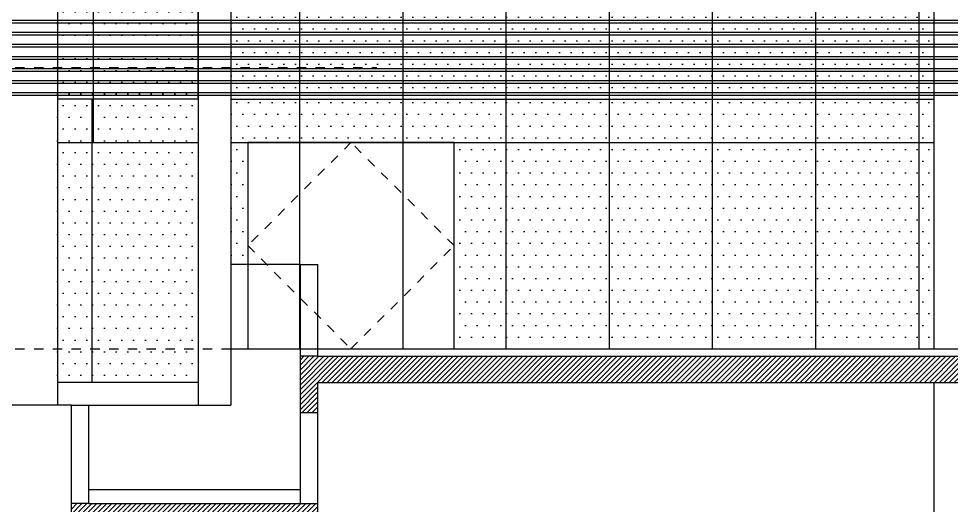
# Model space of a CAD drawing. Extents: x 185 to 567, y -69 to 170.
# Drawn here: x 304.06 to 314, y -50 to -44.82 of the extents above; entities that cross this region are included whole.
import ezdxf

# ---------------------------------------------------------------- set-up
doc = ezdxf.new("R2010")
doc.units = 0
doc.header["$LTSCALE"] = 0.25
doc.header["$MEASUREMENT"] = 0
for name, pattern in [('DASHED', [0.75, 0.5, -0.25]), ('HIDDEN', [9.525, 6.35, -3.175]), ('LEVELS 2$0$DOT2', [0.125, 0, -0.125])]:
    doc.linetypes.add(name, pattern=pattern)
for name, color, linetype in [('20-SYMBOLS', 2, 'CONTINUOUS'), ('A-ELV', 2, 'CONTINUOUS'), ('A-ELV 5', 51, 'CONTINUOUS'), ('A-ELV0', 1, 'CONTINUOUS'), ('A-SEC', 11, 'CONTINUOUS'), ('A-SECHAT', 8, 'CONTINUOUS'), ('A-SECLAS', 94, 'CONTINUOUS'), ('A-WIN', 3, 'CONTINUOUS'), ('A-WIN HAT', 125, 'CONTINUOUS'), ('A-WLSEC', 7, 'CONTINUOUS'), ('ELEV', 140, 'CONTINUOUS'), ('LEVELS 2$0$A-HATCH', 112, 'CONTINUOUS')]:
    doc.layers.add(name, color=color, linetype=linetype)

# ---------------------------------------------------------------- blocks, each defined once
blk = doc.blocks.new('LEVELS 2')
at = {"layer": 'LEVELS 2$0$A-HATCH', "linetype": 'LEVELS 2$0$DOT2', "ltscale": 2}
for p, q in [((189.3891, 16.672, 0), (204.6446, 16.672, 0)), ((189.3891, 13.672, 0), (204.6446, 13.672, 0))]:
    blk.add_line(p, q, dxfattribs=at)
blk = doc.blocks.new('g-d')
at = {"layer": '20-SYMBOLS', "color": 8, "linetype": 'HIDDEN', "ltscale": 0.05}
blk.add_lwpolyline([(0, 2.2), (-1.1, 1.1), (0, 0), (1.1, 1.1)], close=True, dxfattribs=at)
at = {"layer": 'ELEV'}
blk.add_lwpolyline([(1.1, 0), (1.1, 2.2), (-1.1, 2.2), (-1.1, 0)], dxfattribs=at)

msp = doc.modelspace()

# ---------------------------------------------------------------- hatches: boundary and pattern name
at = {"layer": 'A-SECHAT'}
h = msp.add_hatch(dxfattribs=at)
h.set_pattern_fill('ANSI31', color=256, scale=0.3, style=0)
h.set_pattern_definition([(45, (304.620327, -55.135556), (-0.026516504, 0.026516504), [])])
h.paths.add_polyline_path([(343.9115, -48.4156), (343.6615, -48.4156), (324.2421, -48.4156), (324.2421, -48.6956), (343.6615, -48.6956), (343.6615, -49.6656), (343.9115, -49.6656), (343.9115, -49.2856), (346.9115, -49.2856), (346.9115, -49.6656), (347.1615, -49.6656), (347.1615, -49.0656), (346.9115, -49.0656), (343.9115, -49.0656)])
h.paths.add_polyline_path([(347.1615, -51.5656), (346.9115, -51.5656), (343.9115, -51.5656), (343.6615, -51.5656), (324.2421, -51.5656), (324.2421, -51.8456), (346.9115, -51.8456), (346.9115, -54.9356), (324.2421, -54.9356), (324.2421, -55.1856), (325.828, -55.1856), (325.8905, -55.3573), (326.0155, -55.0138), (326.078, -55.1856), (347.1615, -55.1856)])
h.paths.add_polyline_path([(324.2421, -48.4156), (311.1189, -48.4156), (311.0694, -48.6956), (324.2421, -48.6956)])
h.paths.add_polyline_path([(324.2421, -51.5656), (310.5619, -51.5656), (310.5123, -51.8456), (324.2421, -51.8456)])
h.paths.add_polyline_path([(324.2421, -54.9356), (309.9659, -54.9356), (309.9306, -55.1856), (324.2421, -55.1856)])
h.paths.add_polyline_path([(310.5619, -51.5656), (307.2483, -51.5656), (307.0606, -51.5656), (304.808, -51.5656), (304.6203, -51.5656), (304.6203, -55.1856), (309.9306, -55.1856), (309.9659, -54.9356), (304.808, -54.9356), (304.808, -51.8456), (310.5123, -51.8456)])
h.paths.add_polyline_path([(307.2483, -49.9856), (307.0606, -49.9856), (304.808, -49.9856), (304.6203, -49.9856), (304.6203, -50.5856), (304.808, -50.5856), (304.808, -50.2056), (307.0606, -50.2056), (307.0606, -50.5856), (307.2483, -50.5856)])
h.paths.add_polyline_path([(311.1189, -48.4156), (307.2483, -48.4156), (307.0606, -48.4156), (307.0606, -49.0156), (307.2483, -49.0156), (307.2483, -48.6956), (311.0694, -48.6956)])
at = {"layer": 'A-WIN HAT'}
h = msp.add_hatch(dxfattribs=at)
h.set_pattern_fill('DOTS', color=256, scale=2, style=0)
h.set_pattern_definition([(0, (304.4715, -74.11709), (0.0625, 0.125), [0, -0.125])])
h.paths.add_polyline_path([(305.9715, -42.6357), (304.4715, -42.6357), (304.4715, -48.6956), (305.9715, -48.6956)])
h = msp.add_hatch(dxfattribs=at)
h.set_pattern_fill('DOTS', color=256, scale=2, style=0)
h.set_pattern_definition([(0, (306.3215, -45.67557), (0.0625, 0.125), [0, -0.125])])
h.paths.add_polyline_path([(313.8115, -42.6357), (306.3215, -42.6357), (306.3215, -45.6756), (313.8115, -45.6756)])
h = msp.add_hatch(dxfattribs=at)
h.set_pattern_fill('DOTS', color=256, scale=2, style=0)
h.set_pattern_definition([(0, (306.3215, -48.33556), (0.0625, 0.125), [0, -0.125])])
h.paths.add_polyline_path([(313.8115, -46.1357), (313.6515, -46.1357), (313.6515, -48.3356), (313.8115, -48.3356)])
h.paths.add_polyline_path([(313.8115, -45.6756), (313.6515, -45.6756), (313.6515, -46.1357), (313.8115, -46.1357)])
h.paths.add_polyline_path([(313.6515, -45.6756), (312.5515, -45.6756), (312.5515, -46.1357), (313.6515, -46.1357)])
h.paths.add_polyline_path([(313.6515, -46.1357), (312.5515, -46.1357), (312.5515, -48.3356), (313.6515, -48.3356)])
h.paths.add_polyline_path([(312.5515, -45.6756), (311.4515, -45.6756), (311.4515, -46.1357), (312.5515, -46.1357)])
h.paths.add_polyline_path([(312.5515, -46.1357), (311.4515, -46.1357), (311.4515, -48.3356), (312.5515, -48.3356)])
h.paths.add_polyline_path([(311.4515, -45.6756), (310.3515, -45.6756), (310.3515, -46.1357), (311.4515, -46.1357)])
h.paths.add_polyline_path([(311.4515, -46.1357), (310.3515, -46.1357), (310.3515, -48.3356), (311.4515, -48.3356)])
h.paths.add_polyline_path([(310.3515, -45.6756), (309.2515, -45.6756), (309.2515, -46.1357), (310.3515, -46.1357)])
h.paths.add_polyline_path([(310.3515, -46.1357), (309.2515, -46.1357), (309.2515, -48.3356), (310.3515, -48.3356)])
h.paths.add_polyline_path([(309.2515, -46.1357), (308.7004, -46.1357), (308.7004, -48.3356), (309.2515, -48.3356)])
h.paths.add_polyline_path([(309.2515, -45.6756), (308.1515, -45.6756), (308.1515, -46.1356), (308.7004, -46.1356), (309.2515, -46.1356)])
h.paths.add_polyline_path([(308.1515, -45.6756), (307.0515, -45.6756), (307.0515, -46.1356), (308.1515, -46.1356)])
h.paths.add_polyline_path([(307.0515, -45.6756), (306.3215, -45.6756), (306.3215, -46.1357), (306.5004, -46.1357), (306.5004, -46.1356), (307.0515, -46.1356)])
h.paths.add_polyline_path([(306.5004, -46.1357), (306.3215, -46.1357), (306.3215, -47.4356), (306.5004, -47.4356)])

# ---------------------------------------------------------------- linework, layer by layer
at = {"layer": 'A-ELV'}
for p, q in [((327.2515, -44.8357, -0.0001), (299.3, -44.8357, -0.0001)), ((327.2515, -44.8642, -0.0001), (299.3, -44.8642, -0.0001)), ((327.2515, -44.9642, -0.0001), (299.3, -44.9642, -0.0001)), ((327.2515, -44.9928, -0.0001), (299.3, -44.9928, -0.0001)), ((327.2515, -45.0928, -0.0001), (299.3, -45.0928, -0.0001)), ((327.2515, -45.1214, -0.0001), (299.3, -45.1214, -0.0001)), ((327.2515, -45.2214, -0.0001), (299.3, -45.2214, -0.0001)), ((327.2515, -45.2499, -0.0001), (299.3, -45.2499, -0.0001)), ((327.2515, -45.3499, -0.0001), (299.3, -45.3499, -0.0001)), ((327.2515, -45.3785, -0.0001), (299.3, -45.3785, -0.0001)), ((327.2515, -45.4785, -0.0001), (299.3, -45.4785, -0.0001)), ((327.2515, -45.5071, -0.0001), (299.3, -45.5071, -0.0001)), ((327.2515, -45.6071, -0.0001), (299.3, -45.6071, -0.0001)), ((327.2515, -45.6357, -0.0001), (299.3, -45.6357, -0.0001))]:
    msp.add_line(p, q, dxfattribs=at)
at = {"layer": 'A-ELV 5'}
for p, q in [((304.4715, -42.6357), (304.4715, -48.9356)), ((305.9715, -42.6357, 0), (305.9715, -48.9356, 0)), ((306.3215, -42.6357), (306.3215, -48.9356)), ((313.8115, -42.6357, 0), (313.8115, -48.3356, 0)), ((305.9715, -45.6756, 0), (305.9715, -47.4356)), ((313.8115, -45.6756, 0), (313.8115, -48.3356, 0))]:
    msp.add_line(p, q, dxfattribs=at)
at = {"layer": 'A-ELV0'}
msp.add_line((313.8115, -48.6956, 0), (313.8115, -51.2656, 0), dxfattribs=at)
at = {"layer": 'A-SEC'}
for p, q in [((305.9715, -47.4356), (305.9715, -48.9356, 0)), ((307.0606, -47.4356), (306.3215, -47.4356)), ((307.2483, -48.4156), (307.0606, -48.4156)), ((304.4715, -48.9356), (301.3878, -48.9356)), ((304.6203, -48.9356), (304.4715, -48.9356)), ((304.808, -48.9356), (306.3215, -48.9356, 0)), ((307.0606, -49.0156), (307.2483, -49.0156)), ((304.808, -49.9856), (304.6203, -49.9856)), ((307.0606, -49.9856), (307.2483, -49.9856))]:
    msp.add_line(p, q, dxfattribs=at)
at = {"layer": 'A-SECLAS'}
for p, q in [((306.3215, -48.3356), (343.6615, -48.3356)), ((304.808, -49.8356), (307.0606, -49.8356))]:
    msp.add_line(p, q, dxfattribs=at)
at = {"layer": 'A-WIN'}
for p, q in [((304.8515, -42.6357), (304.8515, -46.1357)), ((307.0515, -42.6357), (307.0515, -45.6756)), ((308.1515, -42.6357), (308.1515, -45.6756)), ((309.2515, -42.6357), (309.2515, -45.6756)), ((310.3515, -42.6357), (310.3515, -45.6756)), ((311.4515, -42.6357), (311.4515, -45.6756)), ((312.5515, -42.6357), (312.5515, -45.6756)), ((313.6515, -42.6357), (313.6515, -45.6756)), ((305.9715, -45.6756), (304.4715, -45.6756)), ((304.8415, -48.6956, 0), (304.8415, -45.6756, 0)), ((306.3215, -45.6756, 0), (311.1465, -45.6756, 0)), ((307.0515, -45.6756), (307.0515, -48.3356)), ((308.1515, -45.6756), (308.1515, -48.3356)), ((309.2515, -45.6756), (309.2515, -48.3356)), ((310.3515, -45.6756), (310.3515, -48.3356)), ((311.4515, -45.6756), (311.4515, -48.3356)), ((312.5515, -45.6756), (312.5515, -48.3356)), ((313.6515, -45.6756), (313.6515, -48.3356)), ((304.4715, -46.1357), (305.9715, -46.1357)), ((304.6715, -46.1357), (305.9715, -46.1357)), ((306.3215, -46.1357), (313.8115, -46.1357))]:
    msp.add_line(p, q, dxfattribs=at)
at = {"layer": 'A-WLSEC'}
for p, q in [((307.0606, -49.9856), (307.0606, -47.4356)), ((307.0606, -47.4356), (307.2483, -47.4356)), ((307.2483, -48.4156), (307.2483, -47.4356)), ((307.2483, -48.4156), (343.6615, -48.4156)), ((307.2483, -51.5656), (307.2483, -48.6956)), ((307.2483, -48.6956), (343.6615, -48.6956)), ((304.6203, -55.1856), (304.6203, -48.9356)), ((304.6203, -48.9356), (304.808, -48.9356)), ((304.808, -49.9856), (304.808, -48.9356)), ((304.808, -49.9856), (307.0606, -49.9856))]:
    msp.add_line(p, q, dxfattribs=at)
at = {"layer": 'ELEV'}
for p, q in [((305.9715, -45.6756, 0), (305.9715, -42.6357, 0)), ((306.3215, -45.6756, 0), (313.8115, -45.6756, 0)), ((305.9715, -48.6956), (304.4715, -48.6956))]:
    msp.add_line(p, q, dxfattribs=at)

# ---------------------------------------------------------------- block references
at = {"layer": 'A-SEC', "color": 6, "linetype": 'DASHED'}
msp.add_blockref('g-d', (307.6004, -48.3356), dxfattribs=at)
at = {"layer": 'A-WLSEC', "color": 6}
msp.add_blockref('LEVELS 2', (103.2329, -62.0076), dxfattribs=at)

doc.saveas('drawing.dxf')
